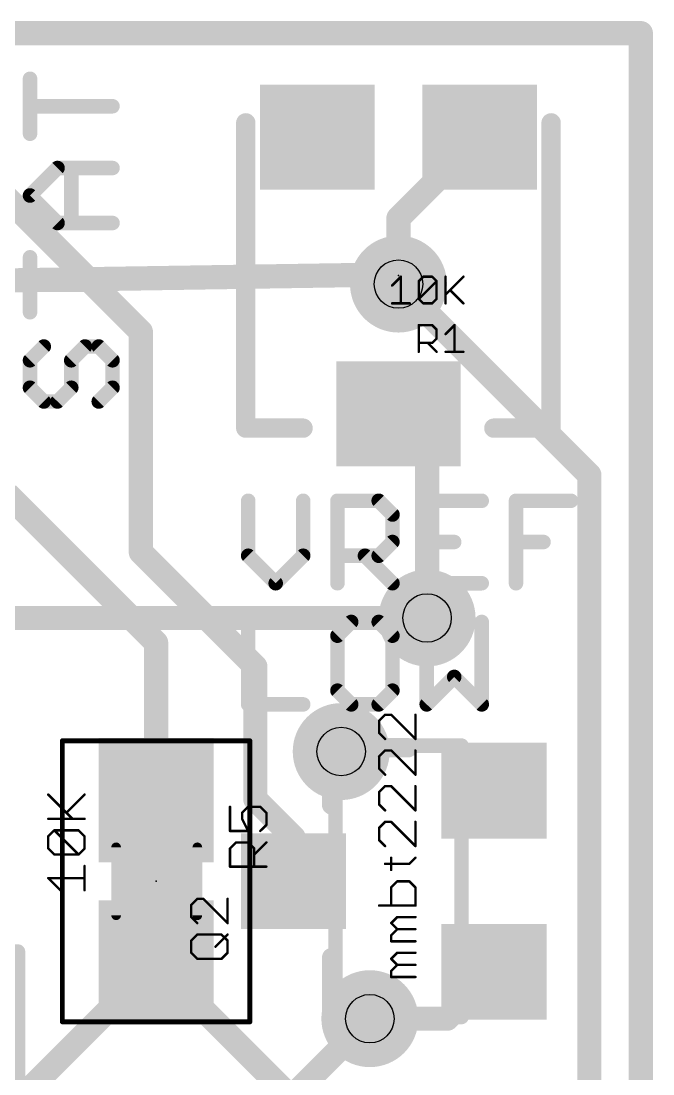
# Model space of a CAD drawing. Extents: x -0.1 to 15.4, y -0.1 to 24.3.
# Drawn here: x 8.74 to 15.37, y 13.22 to 24.26 of the extents above; entities that cross this region are included whole.
import ezdxf

# ---------------------------------------------------------------- set-up
doc = ezdxf.new("R2010")
doc.units = 0
for name, color, linetype in [('1', 12, 'CONTINUOUS'), ('16', 132, 'CONTINUOUS'), ('18', 110, 'CONTINUOUS'), ('20', 53, 'CONTINUOUS'), ('21', 41, 'CONTINUOUS'), ('23', 53, 'CONTINUOUS'), ('25', 253, 'CONTINUOUS'), ('27', 253, 'CONTINUOUS'), ('29', 253, 'CONTINUOUS'), ('31', 253, 'CONTINUOUS'), ('35', 253, 'CONTINUOUS'), ('39', 12, 'CONTINUOUS'), ('44', 253, 'CONTINUOUS'), ('51', 53, 'CONTINUOUS')]:
    doc.layers.add(name, color=color, linetype=linetype)

# ---------------------------------------------------------------- blocks, each defined once
blk = doc.blocks.new('RECT')
blk.add_solid([(-0.5, -0.5), (0.5, -0.5), (-0.5, 0.5), (0.5, 0.5)])
blk = doc.blocks.new('ROUNDV')
at = {"const_width": 0.5}
blk.add_lwpolyline([(0, -0.25, 1), (0, 0.25, 1), (0, -0.25)], format="xyb", dxfattribs=at)

msp = doc.modelspace()

# ---------------------------------------------------------------- linework, layer by layer
at = {"layer": '1', "const_width": 0.254}
for points in [[(0, 24.13), (15.24, 24.13)], [(15.24, 24.13), (15.24, 0)], [(12.7, 22.19), (13.55, 23.04)], [(10, 21), (8.25, 22.75)], [(12.7, 21.5), (12.7, 22.19)], [(10, 18.69), (10, 21)], [(13, 19.84), (12.7, 20.14)], [(13, 18), (13, 19.84)], [(8.6, 19.3), (10.16, 17.74)], [(11.2, 17.49), (10, 18.69)], [(10.16, 17.74), (10.16, 16.09)], [(11.2, 16.1), (11.2, 17.49)], [(11.6, 15.7), (11.2, 16.1)], [(11.6, 15.24), (11.6, 15.7)], [(8.5, 12.73), (10.16, 14.39)], [(10.16, 14.39), (12.7, 11.85)], [(13.21, 13.8), (13.7, 14.29)], [(12.4, 13.8), (13.21, 13.8)]]:
    msp.add_lwpolyline(points, dxfattribs=at)
at = {"layer": '1', "const_width": 0.127}
for points in [[(15.3035, 24.13, 1), (15.1765, 24.13)], [(15.24, 24.0665, 1), (15.24, 24.1935)], [(13.5949, 22.9951, 1), (13.5051, 23.0849)], [(12.7635, 22.19, 1), (12.6365, 22.19)], [(12.6551, 22.2349, 1), (12.7449, 22.1451)], [(12.6365, 21.5, 1), (12.7635, 21.5)], [(10.0635, 21, 1), (9.9365, 21)], [(9.9551, 20.9551, 1), (10.0449, 21.0449)], [(12.7449, 20.1849, 1), (12.6551, 20.0951)], [(13.0635, 19.84, 1), (12.9365, 19.84)], [(12.9551, 19.7951, 1), (13.0449, 19.8849)], [(10.0449, 18.7349, 1), (9.9551, 18.6451)], [(9.9365, 18.69, 1), (10.0635, 18.69)], [(12.9365, 18, 1), (13.0635, 18)], [(10.2235, 17.74, 1), (10.0965, 17.74)], [(10.1151, 17.6951, 1), (10.2049, 17.7849)], [(11.2635, 17.49, 1), (11.1365, 17.49)], [(11.1551, 17.4451, 1), (11.2449, 17.5349)], [(11.2449, 16.1449, 1), (11.1551, 16.0551)], [(10.0965, 16.09, 1), (10.2235, 16.09)], [(11.1365, 16.1, 1), (11.2635, 16.1)], [(11.6635, 15.7, 1), (11.5365, 15.7)], [(11.5551, 15.6551, 1), (11.6449, 15.7449)], [(11.5365, 15.24, 1), (11.6635, 15.24)], [(10.2049, 14.4349, 1), (10.1151, 14.3451)], [(10.2049, 14.3451, 1), (10.1151, 14.4349)], [(13.7449, 14.2451, 1), (13.6551, 14.3349)], [(12.4, 13.8635, 1), (12.4, 13.7365)], [(13.1651, 13.8449, 1), (13.2549, 13.7551)], [(13.21, 13.7365, 1), (13.21, 13.8635)]]:
    msp.add_lwpolyline(points, format="xyb", dxfattribs=at)
at = {"layer": '16', "const_width": 0.254}
for points in [[(0, 24.13), (15.24, 24.13)], [(15.24, 24.13), (15.24, 0)], [(12.6, 21.6), (4.405, 21.473)], [(12.7, 21.5), (12.6, 21.6)], [(14.7, 19.5), (12.7, 21.5)], [(14.7, 2), (14.7, 19.5)], [(8.381, 18), (13, 18)], [(11.3, 12.7), (12.4, 13.8)]]:
    msp.add_lwpolyline(points, dxfattribs=at)
at = {"layer": '16', "const_width": 0.127}
for points in [[(15.3035, 24.13, 1), (15.1765, 24.13)], [(15.24, 24.0665, 1), (15.24, 24.1935)], [(12.6449, 21.6449, 1), (12.5551, 21.5551)], [(12.601, 21.5365, 1), (12.599, 21.6635)], [(12.7449, 21.5449, 1), (12.6551, 21.4551)], [(12.6551, 21.4551, 1), (12.7449, 21.5449)], [(14.7635, 19.5, 1), (14.6365, 19.5)], [(14.6551, 19.4551, 1), (14.7449, 19.5449)], [(13, 17.9365, 1), (13, 18.0635)], [(12.4449, 13.7551, 1), (12.3551, 13.8449)]]:
    msp.add_lwpolyline(points, format="xyb", dxfattribs=at)
at = {"layer": '20', "const_width": 0.2032}
for points in [[(0, 24.13), (15.24, 24.13)], [(15.24, 24.13), (15.24, 0)]]:
    msp.add_lwpolyline(points, dxfattribs=at)
at = {"layer": '20', "const_width": 0.1016}
for points in [[(15.2908, 24.13, 1), (15.1892, 24.13)], [(15.24, 24.0792, 1), (15.24, 24.1808)]]:
    msp.add_lwpolyline(points, format="xyb", dxfattribs=at)
at = {"layer": '21'}
for points, const_width in [([(8.8385, 23.0758), (8.8385, 23.652)], 0.1524), ([(9.7028, 23.3639), (8.8385, 23.3639)], 0.1524), ([(11.1, 19.99), (11.1, 23.19)], 0.2032), ([(14.3, 19.99), (14.3, 23.19)], 0.2032), ([(8.8385, 22.4284), (9.1266, 22.7165)], 0.1524), ([(9.1266, 22.7165), (9.7028, 22.7165)], 0.1524), ([(9.2706, 22.1402), (9.2706, 22.7165)], 0.1524), ([(9.1266, 22.1402), (8.8385, 22.4284)], 0.1524), ([(9.7028, 22.1402), (9.1266, 22.1402)], 0.1524), ([(8.8385, 21.2047), (8.8385, 21.7809)], 0.1524), ([(9.7028, 21.4928), (8.8385, 21.4928)], 0.1524), ([(8.9825, 20.8454), (8.8385, 20.7014)], 0.1524), ([(9.2706, 20.7014), (9.4147, 20.8454)], 0.1524), ([(9.4147, 20.8454), (9.5587, 20.8454)], 0.1524), ([(9.5587, 20.8454), (9.7028, 20.7014)], 0.1524), ([(8.8385, 20.7014), (8.8385, 20.4133)], 0.1524), ([(9.2706, 20.4133), (9.2706, 20.7014)], 0.1524), ([(9.7028, 20.7014), (9.7028, 20.4133)], 0.1524), ([(8.8385, 20.4133), (8.9825, 20.2692)], 0.1524), ([(9.1266, 20.2692), (9.2706, 20.4133)], 0.1524), ([(9.7028, 20.4133), (9.5587, 20.2692)], 0.1524), ([(8.9825, 20.2692), (9.1266, 20.2692)], 0.1524), ([(11.7, 19.99), (11.1, 19.99)], 0.2032), ([(13.7, 19.99), (14.3, 19.99)], 0.2032), ([(11.1252, 19.2285), (11.1252, 18.6523)], 0.1524), ([(11.7014, 18.6523), (11.7014, 19.2285)], 0.1524), ([(12.0607, 18.3642), (12.0607, 19.2285)], 0.1524), ([(12.0607, 19.2285), (12.4929, 19.2285)], 0.1524), ([(12.4929, 19.2285), (12.6369, 19.0845)], 0.1524), ([(13.5725, 19.2285), (12.9962, 19.2285)], 0.1524), ([(12.9962, 19.2285), (12.9962, 18.3642)], 0.1524), ([(13.9318, 18.3642), (13.9318, 19.2285)], 0.1524), ([(13.9318, 19.2285), (14.508, 19.2285)], 0.1524), ([(12.6369, 19.0845), (12.6369, 18.7964)], 0.1524), ([(12.6369, 18.7964), (12.4929, 18.6523)], 0.1524), ([(12.9962, 18.7964), (13.2843, 18.7964)], 0.1524), ([(13.9318, 18.7964), (14.2199, 18.7964)], 0.1524), ([(11.1252, 18.6523), (11.4133, 18.3642)], 0.1524), ([(11.4133, 18.3642), (11.7014, 18.6523)], 0.1524), ([(12.4929, 18.6523), (12.0607, 18.6523)], 0.1524), ([(12.3488, 18.6523), (12.6369, 18.3642)], 0.1524), ([(12.9962, 18.3642), (13.5725, 18.3642)], 0.1524), ([(11.1252, 17.9585), (11.1252, 17.0942)], 0.1524), ([(12.2048, 17.9585), (12.0607, 17.8145)], 0.1524), ([(12.4929, 17.9585), (12.2048, 17.9585)], 0.1524), ([(12.6369, 17.8145), (12.4929, 17.9585)], 0.1524), ([(12.9962, 17.9585), (12.9962, 17.0942)], 0.1524), ([(13.5725, 17.0942), (13.5725, 17.9585)], 0.1524), ([(12.0607, 17.8145), (12.0607, 17.2383)], 0.1524), ([(12.6369, 17.2383), (12.6369, 17.8145)], 0.1524), ([(12.9962, 17.0942), (13.2843, 17.3823)], 0.1524), ([(13.2843, 17.3823), (13.5725, 17.0942)], 0.1524), ([(12.0607, 17.2383), (12.2048, 17.0942)], 0.1524), ([(12.4929, 17.0942), (12.6369, 17.2383)], 0.1524), ([(11.1252, 17.0942), (11.7014, 17.0942)], 0.1524), ([(12.2048, 17.0942), (12.4929, 17.0942)], 0.1524), ([(12, 16.04), (12, 16.64)], 0.2032), ([(12, 16.64), (12.8, 16.64)], 0.2032), ([(8.712, 10.897), (8.712, 14.503)], 0.1524), ([(12, 14.44), (12, 13.84)], 0.2032), ([(12, 13.84), (12.8, 13.84)], 0.2032)]:
    msp.add_lwpolyline(points, dxfattribs=dict(at, const_width=const_width))
for points, const_width in [([(8.8766, 23.652, 1), (8.8004, 23.652)], 0.0762), ([(8.8385, 23.402, 1), (8.8385, 23.3258)], 0.0762), ([(9.7028, 23.3258, 1), (9.7028, 23.402)], 0.0762), ([(11.1508, 23.19, 1), (11.0492, 23.19)], 0.1016), ([(14.3508, 23.19, 1), (14.2492, 23.19)], 0.1016), ([(8.8004, 23.0758, 1), (8.8766, 23.0758)], 0.0762), ([(9.1266, 22.7546, 1), (9.1266, 22.6784)], 0.0762), ([(9.1535, 22.6895, 1), (9.0996, 22.7434)], 0.0762), ([(9.3087, 22.7165, 1), (9.2325, 22.7165)], 0.0762), ([(9.7028, 22.6784, 1), (9.7028, 22.7546)], 0.0762), ([(8.8654, 22.4553, 1), (8.8115, 22.4014)], 0.0762), ([(8.8115, 22.4553, 1), (8.8654, 22.4014)], 0.0762), ([(9.1266, 22.1783, 1), (9.1266, 22.1021)], 0.0762), ([(9.0996, 22.1133, 1), (9.1535, 22.1672)], 0.0762), ([(9.7028, 22.1021, 1), (9.7028, 22.1783)], 0.0762), ([(9.2325, 22.1402, 1), (9.3087, 22.1402)], 0.0762), ([(8.8766, 21.7809, 1), (8.8004, 21.7809)], 0.0762), ([(8.8385, 21.5309, 1), (8.8385, 21.4547)], 0.0762), ([(9.7028, 21.4547, 1), (9.7028, 21.5309)], 0.0762), ([(8.8004, 21.2047, 1), (8.8766, 21.2047)], 0.0762), ([(9.0095, 20.8185, 1), (8.9556, 20.8724)], 0.0762), ([(9.4147, 20.8835, 1), (9.4147, 20.8073)], 0.0762), ([(9.4416, 20.8185, 1), (9.3877, 20.8724)], 0.0762), ([(9.5857, 20.8724, 1), (9.5318, 20.8185)], 0.0762), ([(9.5587, 20.8073, 1), (9.5587, 20.8835)], 0.0762), ([(8.8115, 20.7283, 1), (8.8654, 20.6744)], 0.0762), ([(8.8766, 20.7014, 1), (8.8004, 20.7014)], 0.0762), ([(9.3087, 20.7014, 1), (9.2325, 20.7014)], 0.0762), ([(9.2437, 20.7283, 1), (9.2976, 20.6744)], 0.0762), ([(9.7409, 20.7014, 1), (9.6647, 20.7014)], 0.0762), ([(9.6759, 20.6744, 1), (9.7297, 20.7283)], 0.0762), ([(8.8654, 20.4402, 1), (8.8115, 20.3863)], 0.0762), ([(8.8004, 20.4133, 1), (8.8766, 20.4133)], 0.0762), ([(9.2325, 20.4133, 1), (9.3087, 20.4133)], 0.0762), ([(9.2976, 20.3863, 1), (9.2437, 20.4402)], 0.0762), ([(9.6647, 20.4133, 1), (9.7409, 20.4133)], 0.0762), ([(9.7297, 20.3863, 1), (9.6759, 20.4402)], 0.0762), ([(8.9825, 20.3073, 1), (8.9825, 20.2311)], 0.0762), ([(8.9556, 20.2423, 1), (9.0095, 20.2961)], 0.0762), ([(9.0996, 20.2961, 1), (9.1535, 20.2423)], 0.0762), ([(9.1266, 20.2311, 1), (9.1266, 20.3073)], 0.0762), ([(9.5318, 20.2961, 1), (9.5857, 20.2423)], 0.0762), ([(11.1, 20.0408, 1), (11.1, 19.9392)], 0.1016), ([(11.7, 19.9392, 1), (11.7, 20.0408)], 0.1016), ([(13.7, 20.0408, 1), (13.7, 19.9392)], 0.1016), ([(14.3, 19.9392, 1), (14.3, 20.0408)], 0.1016), ([(11.0492, 19.99, 1), (11.1508, 19.99)], 0.1016), ([(14.2492, 19.99, 1), (14.3508, 19.99)], 0.1016), ([(11.1633, 19.2285, 1), (11.0871, 19.2285)], 0.0762), ([(11.7395, 19.2285, 1), (11.6633, 19.2285)], 0.0762), ([(12.0988, 19.2285, 1), (12.0226, 19.2285)], 0.0762), ([(12.0607, 19.2666, 1), (12.0607, 19.1904)], 0.0762), ([(12.5198, 19.2555, 1), (12.4659, 19.2016)], 0.0762), ([(12.4929, 19.1904, 1), (12.4929, 19.2666)], 0.0762), ([(12.9962, 19.2666, 1), (12.9962, 19.1904)], 0.0762), ([(13.0343, 19.2285, 1), (12.9581, 19.2285)], 0.0762), ([(13.5725, 19.1904, 1), (13.5725, 19.2666)], 0.0762), ([(13.9699, 19.2285, 1), (13.8937, 19.2285)], 0.0762), ([(13.9318, 19.2666, 1), (13.9318, 19.1904)], 0.0762), ([(14.508, 19.1904, 1), (14.508, 19.2666)], 0.0762), ([(12.675, 19.0845, 1), (12.5988, 19.0845)], 0.0762), ([(12.61, 19.0575, 1), (12.6639, 19.1114)], 0.0762), ([(12.6639, 18.7694, 1), (12.61, 18.8233)], 0.0762), ([(12.9962, 18.8345, 1), (12.9962, 18.7583)], 0.0762), ([(13.2843, 18.7583, 1), (13.2843, 18.8345)], 0.0762), ([(13.9318, 18.8345, 1), (13.9318, 18.7583)], 0.0762), ([(14.2199, 18.7583, 1), (14.2199, 18.8345)], 0.0762), ([(12.5988, 18.7964, 1), (12.675, 18.7964)], 0.0762), ([(11.1521, 18.6793, 1), (11.0983, 18.6254)], 0.0762), ([(11.0871, 18.6523, 1), (11.1633, 18.6523)], 0.0762), ([(11.6633, 18.6523, 1), (11.7395, 18.6523)], 0.0762), ([(11.7284, 18.6254, 1), (11.6745, 18.6793)], 0.0762), ([(12.0607, 18.6904, 1), (12.0607, 18.6142)], 0.0762), ([(12.3758, 18.6793, 1), (12.3219, 18.6254)], 0.0762), ([(12.4659, 18.6793, 1), (12.5198, 18.6254)], 0.0762), ([(12.4929, 18.6142, 1), (12.4929, 18.6904)], 0.0762), ([(12.9962, 18.4023, 1), (12.9962, 18.3261)], 0.0762), ([(13.5725, 18.3261, 1), (13.5725, 18.4023)], 0.0762), ([(11.3864, 18.3911, 1), (11.4403, 18.3373)], 0.0762), ([(11.3864, 18.3373, 1), (11.4403, 18.3911)], 0.0762), ([(12.0226, 18.3642, 1), (12.0988, 18.3642)], 0.0762), ([(12.61, 18.3373, 1), (12.6639, 18.3911)], 0.0762), ([(12.9581, 18.3642, 1), (13.0343, 18.3642)], 0.0762), ([(13.8937, 18.3642, 1), (13.9699, 18.3642)], 0.0762), ([(11.1633, 17.9585, 1), (11.0871, 17.9585)], 0.0762), ([(12.2048, 17.9966, 1), (12.2048, 17.9204)], 0.0762), ([(12.2317, 17.9316, 1), (12.1778, 17.9855)], 0.0762), ([(12.5198, 17.9855, 1), (12.4659, 17.9316)], 0.0762), ([(12.4929, 17.9204, 1), (12.4929, 17.9966)], 0.0762), ([(13.0343, 17.9585, 1), (12.9581, 17.9585)], 0.0762), ([(13.6106, 17.9585, 1), (13.5344, 17.9585)], 0.0762), ([(12.0988, 17.8145, 1), (12.0226, 17.8145)], 0.0762), ([(12.0338, 17.8414, 1), (12.0877, 17.7875)], 0.0762), ([(12.675, 17.8145, 1), (12.5988, 17.8145)], 0.0762), ([(12.61, 17.7875, 1), (12.6639, 17.8414)], 0.0762), ([(13.3113, 17.4093, 1), (13.2574, 17.3554)], 0.0762), ([(13.3113, 17.3554, 1), (13.2574, 17.4093)], 0.0762), ([(12.0877, 17.2652, 1), (12.0338, 17.2113)], 0.0762), ([(12.0226, 17.2383, 1), (12.0988, 17.2383)], 0.0762), ([(12.5988, 17.2383, 1), (12.675, 17.2383)], 0.0762), ([(12.6639, 17.2113, 1), (12.61, 17.2652)], 0.0762), ([(11.1252, 17.1323, 1), (11.1252, 17.0561)], 0.0762), ([(11.0871, 17.0942, 1), (11.1633, 17.0942)], 0.0762), ([(11.7014, 17.0561, 1), (11.7014, 17.1323)], 0.0762), ([(12.2048, 17.1323, 1), (12.2048, 17.0561)], 0.0762), ([(12.1778, 17.0673, 1), (12.2317, 17.1211)], 0.0762), ([(12.4659, 17.1211, 1), (12.5198, 17.0673)], 0.0762), ([(12.4929, 17.0561, 1), (12.4929, 17.1323)], 0.0762), ([(12.9581, 17.0942, 1), (13.0343, 17.0942)], 0.0762), ([(12.9693, 17.1211, 1), (13.0232, 17.0673)], 0.0762), ([(13.5344, 17.0942, 1), (13.6106, 17.0942)], 0.0762), ([(13.5455, 17.0673, 1), (13.5994, 17.1211)], 0.0762), ([(12.0508, 16.64, 1), (11.9492, 16.64)], 0.1016), ([(12, 16.6908, 1), (12, 16.5892)], 0.1016), ([(12.8, 16.5892, 1), (12.8, 16.6908)], 0.1016), ([(11.9492, 16.04, 1), (12.0508, 16.04)], 0.1016), ([(8.7501, 14.503, 1), (8.6739, 14.503)], 0.0762), ([(12.0508, 14.44, 1), (11.9492, 14.44)], 0.1016), ([(12, 13.8908, 1), (12, 13.7892)], 0.1016), ([(12.8, 13.7892, 1), (12.8, 13.8908)], 0.1016), ([(11.9492, 13.84, 1), (12.0508, 13.84)], 0.1016)]:
    msp.add_lwpolyline(points, format="xyb", dxfattribs=dict(at, const_width=const_width))
at = {"layer": '23'}
for p in [(12.7, 21.59), (10.16, 15.24), (12.7, 15.24)]:
    msp.add_point(p, dxfattribs=at)
at = {"layer": '25', "const_width": 0.0127}
for points in [[(12.9134, 21.0759, 1), (12.9134, 21.0632)], [(12.9197, 21.0695, 1), (12.907, 21.0695)], [(13.0577, 21.074, 1), (13.0487, 21.065)], [(13.0532, 21.0632, 1), (13.0532, 21.0759)], [(13.2936, 21.0695, 1), (13.2809, 21.0695)], [(13.2917, 21.065, 1), (13.2828, 21.074)], [(13.1062, 21.0229, 1), (13.0935, 21.0229)], [(13.0953, 21.0184, 1), (13.1043, 21.0274)], [(13.1896, 20.9808, 1), (13.1985, 20.9718)], [(12.9134, 20.8895, 1), (12.9134, 20.8768)], [(13.0111, 20.8876, 1), (13.0021, 20.8786)], [(13.0487, 20.8876, 1), (13.0577, 20.8786)], [(13.0532, 20.8768, 1), (13.0532, 20.8895)], [(13.0935, 20.9297, 1), (13.1062, 20.9297)], [(13.1043, 20.9252, 1), (13.0953, 20.9342)], [(12.907, 20.7899, 1), (12.9197, 20.7899)], [(13.0953, 20.7854, 1), (13.1043, 20.7944)], [(13.194, 20.7963, 1), (13.194, 20.7835)], [(13.2809, 20.7899, 1), (13.2936, 20.7899)], [(13.3805, 20.7835, 1), (13.3805, 20.7963)], [(10.9407, 16.0217, 1), (10.928, 16.0217)], [(11.125, 16.0281, 1), (11.125, 16.0154)], [(11.1295, 16.0172, 1), (11.1205, 16.0262)], [(11.2566, 16.0262, 1), (11.2477, 16.0172)], [(11.2521, 16.0154, 1), (11.2521, 16.0281)], [(11.0678, 15.9582, 1), (11.0551, 15.9582)], [(11.057, 15.9626, 1), (11.066, 15.9537)], [(11.0672, 15.8974, 1), (11.0558, 15.8918)], [(11.0551, 15.8946, 1), (11.0678, 15.8946)], [(11.3221, 15.9582, 1), (11.3094, 15.9582)], [(11.3112, 15.9537, 1), (11.3202, 15.9626)], [(11.3094, 15.831, 1), (11.3221, 15.831)], [(11.3202, 15.8266, 1), (11.3112, 15.8355)], [(10.9344, 15.7738, 1), (10.9344, 15.7611)], [(10.928, 15.7675, 1), (10.9407, 15.7675)], [(11.1194, 15.7647, 1), (11.1307, 15.7703)], [(11.125, 15.7611, 1), (11.125, 15.7738)], [(11.2477, 15.772, 1), (11.2566, 15.763)], [(10.9407, 15.5839, 1), (10.928, 15.5839)], [(10.9299, 15.5884, 1), (10.9389, 15.5795)], [(10.9979, 15.6539, 1), (10.9979, 15.6412)], [(11.0024, 15.643, 1), (10.9934, 15.652)], [(11.1295, 15.652, 1), (11.1205, 15.643)], [(11.125, 15.6412, 1), (11.125, 15.6539)], [(11.1949, 15.5839, 1), (11.1822, 15.5839)], [(11.1841, 15.5795, 1), (11.1931, 15.5884)], [(11.3202, 15.643, 1), (11.3112, 15.652)], [(11.1841, 15.5249, 1), (11.1931, 15.5159)], [(10.9344, 15.3996, 1), (10.9344, 15.3869)], [(10.928, 15.3933, 1), (10.9407, 15.3933)], [(11.1822, 15.3933, 1), (11.1949, 15.3933)], [(11.3157, 15.3869, 1), (11.3157, 15.3996)], [(10.5915, 15.062, 1), (10.5915, 15.0493)], [(10.596, 15.0511, 1), (10.587, 15.0601)], [(10.6596, 15.0601, 1), (10.6506, 15.0511)], [(10.6551, 15.0493, 1), (10.6551, 15.062)], [(10.9156, 15.0556, 1), (10.903, 15.0556)], [(10.5343, 14.9921, 1), (10.5216, 14.9921)], [(10.5235, 14.9966, 1), (10.5325, 14.9876)], [(10.5216, 14.865, 1), (10.5343, 14.865)], [(10.5325, 14.8694, 1), (10.5235, 14.8605)], [(10.587, 14.7969, 1), (10.596, 14.8059)], [(10.903, 14.8014, 1), (10.9156, 14.8014)], [(10.9048, 14.7969, 1), (10.9138, 14.8059)], [(10.5915, 14.6878, 1), (10.5915, 14.6751)], [(10.596, 14.6769, 1), (10.587, 14.6859)], [(10.8502, 14.6859, 1), (10.8413, 14.6769)], [(10.8457, 14.6751, 1), (10.8457, 14.6878)], [(10.9138, 14.6769, 1), (10.9048, 14.6859)], [(10.5343, 14.6179, 1), (10.5216, 14.6179)], [(10.5235, 14.6224, 1), (10.5325, 14.6134)], [(10.9156, 14.6179, 1), (10.903, 14.6179)], [(10.9048, 14.6134, 1), (10.9138, 14.6224)], [(10.5216, 14.4908, 1), (10.5343, 14.4908)], [(10.5325, 14.4952, 1), (10.5235, 14.4863)], [(10.7777, 14.5588, 1), (10.7867, 14.5498)], [(10.903, 14.4908, 1), (10.9156, 14.4908)], [(10.9138, 14.4863, 1), (10.9048, 14.4952)], [(10.5915, 14.4336, 1), (10.5915, 14.4209)], [(10.587, 14.4227, 1), (10.596, 14.4317)], [(10.8413, 14.4317, 1), (10.8502, 14.4227)], [(10.8457, 14.4209, 1), (10.8457, 14.4336)]]:
    msp.add_lwpolyline(points, format="xyb", dxfattribs=at)
at = {"layer": '25', "const_width": 0.0254}
for points in [[(12.9134, 20.7899), (12.9134, 21.0695)], [(12.9134, 21.0695), (13.0532, 21.0695)], [(13.0532, 21.0695), (13.0998, 21.0229)], [(13.194, 20.9763), (13.2873, 21.0695)], [(13.2873, 21.0695), (13.2873, 20.7899)], [(13.0998, 21.0229), (13.0998, 20.9297)], [(13.0532, 20.8831), (12.9134, 20.8831)], [(13.0066, 20.8831), (13.0998, 20.7899)], [(13.0998, 20.9297), (13.0532, 20.8831)], [(13.194, 20.7899), (13.3805, 20.7899)], [(10.9344, 16.0217), (10.9344, 15.7675)], [(11.0615, 15.9582), (11.125, 16.0217)], [(11.125, 16.0217), (11.2521, 16.0217)], [(11.2521, 16.0217), (11.3157, 15.9582)], [(11.0615, 15.8946), (11.0615, 15.9582)], [(11.125, 15.7675), (11.0615, 15.8946)], [(11.3157, 15.9582), (11.3157, 15.831)], [(11.3157, 15.831), (11.2521, 15.7675)], [(10.9344, 15.7675), (11.125, 15.7675)], [(10.9344, 15.5839), (10.9979, 15.6475)], [(10.9344, 15.3933), (10.9344, 15.5839)], [(10.9979, 15.6475), (11.125, 15.6475)], [(11.125, 15.6475), (11.1886, 15.5839)], [(11.1886, 15.5204), (11.3157, 15.6475)], [(11.1886, 15.5839), (11.1886, 15.3933)], [(11.3157, 15.3933), (10.9344, 15.3933)], [(10.5915, 15.0556), (10.528, 14.9921)], [(10.6551, 15.0556), (10.5915, 15.0556)], [(10.9093, 14.8014), (10.6551, 15.0556)], [(10.9093, 15.0556), (10.9093, 14.8014)], [(10.528, 14.9921), (10.528, 14.865)], [(10.528, 14.865), (10.5915, 14.8014)], [(10.528, 14.6179), (10.5915, 14.6814)], [(10.5915, 14.6814), (10.8457, 14.6814)], [(10.7822, 14.5543), (10.9093, 14.6814)], [(10.8457, 14.6814), (10.9093, 14.6179)], [(10.528, 14.4908), (10.528, 14.6179)], [(10.9093, 14.6179), (10.9093, 14.4908)], [(10.5915, 14.4272), (10.528, 14.4908)], [(10.9093, 14.4908), (10.8457, 14.4272)], [(10.8457, 14.4272), (10.5915, 14.4272)]]:
    msp.add_lwpolyline(points, dxfattribs=at)
at = {"layer": '27', "const_width": 0.0254}
for points in [[(12.6327, 21.4843), (12.7259, 21.5775)], [(12.7259, 21.5775), (12.7259, 21.2979)], [(12.9134, 21.5309), (12.96, 21.5775)], [(12.9134, 21.3445), (12.9134, 21.5309)], [(12.9134, 21.3445), (13.0998, 21.5309)], [(12.96, 21.5775), (13.0532, 21.5775)], [(13.0532, 21.5775), (13.0998, 21.5309)], [(13.0998, 21.5309), (13.0998, 21.3445)], [(13.194, 21.5775), (13.194, 21.2979)], [(13.194, 21.3911), (13.3805, 21.5775)], [(13.2406, 21.4377), (13.3805, 21.2979)], [(12.6327, 21.2979), (12.8192, 21.2979)], [(12.96, 21.2979), (12.9134, 21.3445)], [(13.0532, 21.2979), (12.96, 21.2979)], [(13.0998, 21.3445), (13.0532, 21.2979)], [(12.56, 16.9856), (12.4965, 16.9221)], [(12.6236, 16.9856), (12.56, 16.9856)], [(12.8778, 16.7314), (12.6236, 16.9856)], [(12.8778, 16.9856), (12.8778, 16.7314)], [(12.4965, 16.9221), (12.4965, 16.795)], [(12.4965, 16.795), (12.56, 16.7314)], [(12.56, 16.6114), (12.4965, 16.5479)], [(12.4965, 16.5479), (12.4965, 16.4208)], [(12.6236, 16.6114), (12.56, 16.6114)], [(12.8778, 16.3572), (12.6236, 16.6114)], [(12.8778, 16.6114), (12.8778, 16.3572)], [(12.4965, 16.4208), (12.56, 16.3572)], [(12.56, 16.2372), (12.4965, 16.1737)], [(12.6236, 16.2372), (12.56, 16.2372)], [(12.8778, 15.983), (12.6236, 16.2372)], [(12.8778, 16.2372), (12.8778, 15.983)], [(9.2836, 15.8945), (9.0294, 16.1487)], [(9.22, 15.958), (9.4107, 16.1487)], [(12.4965, 16.1737), (12.4965, 16.0465)], [(12.4965, 16.0465), (12.56, 15.983)], [(9.0294, 15.8945), (9.4107, 15.8945)], [(9.0294, 15.7109), (9.0929, 15.7745)], [(9.0929, 15.7745), (9.3471, 15.7745)], [(9.3471, 15.5203), (9.0929, 15.7745)], [(9.3471, 15.7745), (9.4107, 15.7109)], [(12.56, 15.863), (12.4965, 15.7995)], [(12.4965, 15.7995), (12.4965, 15.6723)], [(12.6236, 15.863), (12.56, 15.863)], [(12.8778, 15.6088), (12.6236, 15.863)], [(12.8778, 15.863), (12.8778, 15.6088)], [(9.0294, 15.5838), (9.0294, 15.7109)], [(9.4107, 15.7109), (9.4107, 15.5838)], [(12.4965, 15.6723), (12.56, 15.6088)], [(9.0929, 15.5203), (9.0294, 15.5838)], [(9.4107, 15.5838), (9.3471, 15.5203)], [(9.3471, 15.5203), (9.0929, 15.5203)], [(12.6236, 15.3593), (12.6236, 15.4864)], [(12.8142, 15.4229), (12.8778, 15.4864)], [(9.4107, 15.1461), (9.4107, 15.4003)], [(12.56, 15.4229), (12.8142, 15.4229)], [(9.1565, 15.1461), (9.0294, 15.2732)], [(9.0294, 15.2732), (9.4107, 15.2732)], [(12.6871, 15.2393), (12.6236, 15.1758)], [(12.8142, 15.2393), (12.6871, 15.2393)], [(12.8778, 15.1758), (12.8142, 15.2393)], [(12.6236, 15.1758), (12.6236, 14.9851)], [(12.8778, 14.9851), (12.8778, 15.1758)], [(12.4965, 14.9851), (12.8778, 14.9851)], [(12.6236, 14.8016), (12.6871, 14.8651)], [(12.6871, 14.738), (12.6236, 14.8016)], [(12.6871, 14.8651), (12.8778, 14.8651)], [(12.6236, 14.6745), (12.6871, 14.738)], [(12.6236, 14.6109), (12.6236, 14.6745)], [(12.6871, 14.738), (12.8778, 14.738)], [(12.8778, 14.6109), (12.6236, 14.6109)], [(12.6236, 14.4274), (12.6871, 14.4909)], [(12.6871, 14.4909), (12.8778, 14.4909)], [(12.6871, 14.3638), (12.6236, 14.4274)], [(12.6236, 14.3003), (12.6871, 14.3638)], [(12.6871, 14.3638), (12.8778, 14.3638)], [(12.6236, 14.2367), (12.6236, 14.3003)], [(12.8778, 14.2367), (12.6236, 14.2367)]]:
    msp.add_lwpolyline(points, dxfattribs=at)
at = {"layer": '27', "const_width": 0.0127}
for points in [[(12.7323, 21.5775, 1), (12.7196, 21.5775)], [(12.7304, 21.573, 1), (12.7215, 21.582)], [(12.9197, 21.5309, 1), (12.907, 21.5309)], [(12.9089, 21.5354, 1), (12.9179, 21.5264)], [(12.96, 21.5839, 1), (12.96, 21.5712)], [(12.9645, 21.573, 1), (12.9555, 21.582)], [(13.0577, 21.582, 1), (13.0487, 21.573)], [(13.0532, 21.5712, 1), (13.0532, 21.5839)], [(13.1062, 21.5309, 1), (13.0935, 21.5309)], [(13.1043, 21.5264, 1), (13.0953, 21.5354)], [(13.0953, 21.5264, 1), (13.1043, 21.5354)], [(13.2004, 21.5775, 1), (13.1877, 21.5775)], [(13.385, 21.573, 1), (13.376, 21.582)], [(12.6282, 21.4888, 1), (12.6372, 21.4798)], [(13.2451, 21.4422, 1), (13.2362, 21.4332)], [(12.6327, 21.3043, 1), (12.6327, 21.2916)], [(12.7196, 21.2979, 1), (12.7323, 21.2979)], [(12.8192, 21.2916, 1), (12.8192, 21.3043)], [(12.9179, 21.349, 1), (12.9089, 21.34)], [(12.9089, 21.349, 1), (12.9179, 21.34)], [(12.907, 21.3445, 1), (12.9197, 21.3445)], [(12.96, 21.3043, 1), (12.96, 21.2916)], [(12.9555, 21.2934, 1), (12.9645, 21.3024)], [(13.0487, 21.3024, 1), (13.0577, 21.2934)], [(13.0532, 21.2916, 1), (13.0532, 21.3043)], [(13.0935, 21.3445, 1), (13.1062, 21.3445)], [(13.1043, 21.34, 1), (13.0953, 21.349)], [(13.1896, 21.3956, 1), (13.1985, 21.3866)], [(13.1877, 21.2979, 1), (13.2004, 21.2979)], [(13.376, 21.2934, 1), (13.385, 21.3024)], [(12.56, 16.992, 1), (12.56, 16.9793)], [(12.5645, 16.9811, 1), (12.5555, 16.9901)], [(12.6281, 16.9901, 1), (12.6191, 16.9811)], [(12.6236, 16.9793, 1), (12.6236, 16.992)], [(12.8841, 16.9856, 1), (12.8715, 16.9856)], [(12.5028, 16.9221, 1), (12.4901, 16.9221)], [(12.492, 16.9266, 1), (12.501, 16.9176)], [(12.4901, 16.795, 1), (12.5028, 16.795)], [(12.501, 16.7995, 1), (12.492, 16.7905)], [(12.5555, 16.7269, 1), (12.5645, 16.7359)], [(12.8715, 16.7314, 1), (12.8841, 16.7314)], [(12.8733, 16.7269, 1), (12.8823, 16.7359)], [(12.5028, 16.5479, 1), (12.4901, 16.5479)], [(12.492, 16.5524, 1), (12.501, 16.5434)], [(12.56, 16.6178, 1), (12.56, 16.6051)], [(12.5645, 16.6069, 1), (12.5555, 16.6159)], [(12.6281, 16.6159, 1), (12.6191, 16.6069)], [(12.6236, 16.6051, 1), (12.6236, 16.6178)], [(12.8841, 16.6114, 1), (12.8715, 16.6114)], [(12.4901, 16.4208, 1), (12.5028, 16.4208)], [(12.501, 16.4252, 1), (12.492, 16.4163)], [(12.5555, 16.3527, 1), (12.5645, 16.3617)], [(12.8715, 16.3572, 1), (12.8841, 16.3572)], [(12.8733, 16.3527, 1), (12.8823, 16.3617)], [(12.56, 16.2436, 1), (12.56, 16.2309)], [(12.5645, 16.2327, 1), (12.5555, 16.2417)], [(12.6281, 16.2417, 1), (12.6191, 16.2327)], [(12.6236, 16.2309, 1), (12.6236, 16.2436)], [(12.8841, 16.2372, 1), (12.8715, 16.2372)], [(9.0339, 16.1532, 1), (9.0249, 16.1442)], [(9.4152, 16.1442, 1), (9.4062, 16.1532)], [(12.5028, 16.1737, 1), (12.4901, 16.1737)], [(12.492, 16.1781, 1), (12.501, 16.1692)], [(12.4901, 16.0465, 1), (12.5028, 16.0465)], [(12.501, 16.051, 1), (12.492, 16.0421)], [(9.0294, 15.9008, 1), (9.0294, 15.8881)], [(9.2155, 15.9625, 1), (9.2245, 15.9536)], [(9.2791, 15.89, 1), (9.2881, 15.899)], [(9.4107, 15.8881, 1), (9.4107, 15.9008)], [(12.5555, 15.9785, 1), (12.5645, 15.9875)], [(12.8715, 15.983, 1), (12.8841, 15.983)], [(12.8733, 15.9785, 1), (12.8823, 15.9875)], [(9.0929, 15.7809, 1), (9.0929, 15.7682)], [(9.0974, 15.779, 1), (9.0884, 15.77)], [(9.0974, 15.77, 1), (9.0884, 15.779)], [(9.3516, 15.779, 1), (9.3427, 15.77)], [(9.3471, 15.7682, 1), (9.3471, 15.7809)], [(12.5028, 15.7995, 1), (12.4901, 15.7995)], [(12.492, 15.8039, 1), (12.501, 15.795)], [(12.56, 15.8694, 1), (12.56, 15.8567)], [(12.5645, 15.8585, 1), (12.5555, 15.8675)], [(12.6281, 15.8675, 1), (12.6191, 15.8585)], [(12.6236, 15.8567, 1), (12.6236, 15.8694)], [(12.8841, 15.863, 1), (12.8715, 15.863)], [(9.0357, 15.7109, 1), (9.023, 15.7109)], [(9.0249, 15.7154, 1), (9.0339, 15.7065)], [(9.417, 15.7109, 1), (9.4044, 15.7109)], [(9.4062, 15.7065, 1), (9.4152, 15.7154)], [(12.4901, 15.6723, 1), (12.5028, 15.6723)], [(12.501, 15.6768, 1), (12.492, 15.6679)], [(9.0339, 15.5883, 1), (9.0249, 15.5793)], [(9.023, 15.5838, 1), (9.0357, 15.5838)], [(9.4044, 15.5838, 1), (9.417, 15.5838)], [(9.4152, 15.5793, 1), (9.4062, 15.5883)], [(12.5555, 15.6043, 1), (12.5645, 15.6133)], [(12.8715, 15.6088, 1), (12.8841, 15.6088)], [(12.8733, 15.6043, 1), (12.8823, 15.6133)], [(9.0929, 15.5266, 1), (9.0929, 15.5139)], [(9.0884, 15.5158, 1), (9.0974, 15.5248)], [(9.3427, 15.5248, 1), (9.3516, 15.5158)], [(9.3427, 15.5158, 1), (9.3516, 15.5248)], [(9.3471, 15.5139, 1), (9.3471, 15.5266)], [(12.6299, 15.4864, 1), (12.6172, 15.4864)], [(12.8823, 15.4819, 1), (12.8733, 15.4909)], [(9.417, 15.4003, 1), (9.4044, 15.4003)], [(12.56, 15.4292, 1), (12.56, 15.4165)], [(12.6172, 15.3593, 1), (12.6299, 15.3593)], [(12.8098, 15.4274, 1), (12.8187, 15.4184)], [(12.8142, 15.4165, 1), (12.8142, 15.4292)], [(9.0339, 15.2777, 1), (9.0249, 15.2687)], [(9.0294, 15.2795, 1), (9.0294, 15.2668)], [(9.4107, 15.2668, 1), (9.4107, 15.2795)], [(12.6871, 15.2457, 1), (12.6871, 15.233)], [(12.6916, 15.2348, 1), (12.6826, 15.2438)], [(12.8187, 15.2438, 1), (12.8098, 15.2348)], [(12.8142, 15.233, 1), (12.8142, 15.2457)], [(9.152, 15.1416, 1), (9.161, 15.1506)], [(9.4044, 15.1461, 1), (9.417, 15.1461)], [(12.6299, 15.1758, 1), (12.6172, 15.1758)], [(12.6191, 15.1803, 1), (12.6281, 15.1713)], [(12.8841, 15.1758, 1), (12.8715, 15.1758)], [(12.8733, 15.1713, 1), (12.8823, 15.1803)], [(12.4965, 14.9915, 1), (12.4965, 14.9788)], [(12.6172, 14.9851, 1), (12.6299, 14.9851)], [(12.8715, 14.9851, 1), (12.8841, 14.9851)], [(12.8778, 14.9788, 1), (12.8778, 14.9915)], [(12.6281, 14.8061, 1), (12.6191, 14.7971)], [(12.6191, 14.8061, 1), (12.6281, 14.7971)], [(12.6871, 14.8715, 1), (12.6871, 14.8588)], [(12.6916, 14.8606, 1), (12.6826, 14.8696)], [(12.8778, 14.8588, 1), (12.8778, 14.8715)], [(12.6299, 14.6745, 1), (12.6172, 14.6745)], [(12.6191, 14.6789, 1), (12.6281, 14.67)], [(12.6871, 14.7444, 1), (12.6871, 14.7317)], [(12.6916, 14.7335, 1), (12.6826, 14.7425)], [(12.6826, 14.7335, 1), (12.6916, 14.7425)], [(12.8778, 14.7317, 1), (12.8778, 14.7444)], [(12.6236, 14.6173, 1), (12.6236, 14.6046)], [(12.6172, 14.6109, 1), (12.6299, 14.6109)], [(12.8778, 14.6046, 1), (12.8778, 14.6173)], [(12.6871, 14.4973, 1), (12.6871, 14.4846)], [(12.6916, 14.4864, 1), (12.6826, 14.4954)], [(12.8778, 14.4846, 1), (12.8778, 14.4973)], [(12.6281, 14.4319, 1), (12.6191, 14.4229)], [(12.6191, 14.4319, 1), (12.6281, 14.4229)], [(12.6871, 14.3702, 1), (12.6871, 14.3575)], [(12.6916, 14.3593, 1), (12.6826, 14.3683)], [(12.6826, 14.3593, 1), (12.6916, 14.3683)], [(12.8778, 14.3575, 1), (12.8778, 14.3702)], [(12.6299, 14.3003, 1), (12.6172, 14.3003)], [(12.6191, 14.3047, 1), (12.6281, 14.2958)], [(12.6236, 14.2431, 1), (12.6236, 14.2304)], [(12.6172, 14.2367, 1), (12.6299, 14.2367)], [(12.8778, 14.2304, 1), (12.8778, 14.2431)]]:
    msp.add_lwpolyline(points, format="xyb", dxfattribs=at)
at = {"layer": '39', "const_width": 0.0508}
for points in [[(9.177, 13.767), (9.177, 16.713)], [(9.177, 16.713), (11.143, 16.713)], [(11.143, 16.713), (11.143, 13.767)], [(11.143, 13.767), (9.177, 13.767)]]:
    msp.add_lwpolyline(points, dxfattribs=at)
at = {"layer": '39', "const_width": 0.0254}
for points in [[(9.1897, 16.713, 1), (9.1643, 16.713)], [(9.177, 16.7257, 1), (9.177, 16.7003)], [(11.1557, 16.713, 1), (11.1303, 16.713)], [(11.143, 16.7003, 1), (11.143, 16.7257)], [(9.177, 13.7797, 1), (9.177, 13.7543)], [(9.1643, 13.767, 1), (9.1897, 13.767)], [(11.1303, 13.767, 1), (11.1557, 13.767)], [(11.143, 13.7543, 1), (11.143, 13.7797)]]:
    msp.add_lwpolyline(points, format="xyb", dxfattribs=at)
at = {"layer": '44'}
for centre in [(12.7, 21.5), (13, 18), (12.1, 16.6), (12.4, 13.8)]:
    msp.add_circle(centre, 0.254, dxfattribs=at)
at = {"layer": '51'}
for points, const_width in [([(12.0396, 16.6624), (13.3604, 16.6624)], 0.1524), ([(12.0396, 13.8176), (12.0396, 16.6624)], 0.1524), ([(13.3604, 16.6624), (13.3604, 13.8176)], 0.1524), ([(9.741, 15.596), (9.741, 14.884)], 0.1016), ([(10.592, 15.596), (10.592, 14.884)], 0.1016), ([(8.712, 14.503), (3.988, 14.503)], 0.1524), ([(13.3604, 13.8176), (12.0396, 13.8176)], 0.1524)]:
    msp.add_lwpolyline(points, dxfattribs=dict(at, const_width=const_width))
for points, const_width in [([(12.0396, 16.7005, 1), (12.0396, 16.6243)], 0.0762), ([(12.0777, 16.6624, 1), (12.0015, 16.6624)], 0.0762), ([(13.3985, 16.6624, 1), (13.3223, 16.6624)], 0.0762), ([(13.3604, 16.6243, 1), (13.3604, 16.7005)], 0.0762), ([(9.7664, 15.596, 1), (9.7156, 15.596)], 0.0508), ([(10.6174, 15.596, 1), (10.5666, 15.596)], 0.0508), ([(9.7156, 14.884, 1), (9.7664, 14.884)], 0.0508), ([(10.5666, 14.884, 1), (10.6174, 14.884)], 0.0508), ([(8.712, 14.4649, 1), (8.712, 14.5411)], 0.0762), ([(12.0396, 13.8557, 1), (12.0396, 13.7795)], 0.0762), ([(12.0015, 13.8176, 1), (12.0777, 13.8176)], 0.0762), ([(13.3223, 13.8176, 1), (13.3985, 13.8176)], 0.0762), ([(13.3604, 13.7795, 1), (13.3604, 13.8557)], 0.0762)]:
    msp.add_lwpolyline(points, format="xyb", dxfattribs=dict(at, const_width=const_width))

# ---------------------------------------------------------------- block references
at = {"layer": '1', "yscale": 0.9, "rotation": 180}
for p in [(11.85, 23.04), (13.55, 23.04)]:
    msp.add_blockref('RECT', p, dxfattribs=at)
at = {"layer": '1', "yscale": 0.9}
for p, xscale, rotation in [((12.7, 20.14), 1.1, 180), ((13.7, 16.19), 0.8, 90), ((11.6, 15.24), 0.8, 90), ((13.7, 14.29), 0.8, 90)]:
    msp.add_blockref('RECT', p, dxfattribs=dict(at, xscale=xscale, rotation=rotation))
at = {"layer": '1', "xscale": 1.1, "rotation": 270}
for p in [(10.16, 16.09), (10.16, 14.39)]:
    msp.add_blockref('RECT', p, dxfattribs=at)
at = {"layer": '18', "xscale": 1.016, "yscale": 1.016}
for p in [(12.7, 21.5), (12.7, 21.5), (13, 18), (13, 18), (12.1, 16.6), (12.1, 16.6), (12.4, 13.8), (12.4, 13.8)]:
    msp.add_blockref('ROUNDV', p, dxfattribs=at)
at = {"layer": '21', "xscale": 0.4572, "yscale": 0.762, "rotation": 270}
msp.add_blockref('RECT', (10.16, 15.24), dxfattribs=at)
at = {"layer": '29'}
for p, xscale, yscale, rotation in [((11.85, 23.04), 1.2032, 1.1032, 180), ((13.55, 23.04), 1.2032, 1.1032, 180), ((12.7, 20.14), 1.3032, 1.1032, 180), ((10.16, 16.09), 1.3032, 1.2032, 270), ((13.7, 16.19), 1.0032, 1.1032, 90), ((11.6, 15.24), 1.0032, 1.1032, 90), ((10.16, 14.39), 1.3032, 1.2032, 270), ((13.7, 14.29), 1.0032, 1.1032, 90)]:
    msp.add_blockref('RECT', p, dxfattribs=dict(at, xscale=xscale, yscale=yscale, rotation=rotation))
at = {"layer": '31', "yscale": 0.9, "rotation": 180}
for p in [(11.85, 23.04), (13.55, 23.04)]:
    msp.add_blockref('RECT', p, dxfattribs=at)
at = {"layer": '31', "yscale": 0.9}
for p, xscale, rotation in [((12.7, 20.14), 1.1, 180), ((13.7, 16.19), 0.8, 90), ((11.6, 15.24), 0.8, 90), ((13.7, 14.29), 0.8, 90)]:
    msp.add_blockref('RECT', p, dxfattribs=dict(at, xscale=xscale, rotation=rotation))
at = {"layer": '31', "xscale": 1.1, "rotation": 270}
for p in [(10.16, 16.09), (10.16, 14.39)]:
    msp.add_blockref('RECT', p, dxfattribs=at)
at = {"layer": '35', "xscale": 0.3998, "yscale": 0.6, "rotation": 270}
msp.add_blockref('RECT', (10.16, 15.24), dxfattribs=at)
at = {"layer": '51', "xscale": 0.5001, "yscale": 0.95, "rotation": 270}
for p in [(10.1651, 15.8282), (10.1651, 14.6598)]:
    msp.add_blockref('RECT', p, dxfattribs=at)

doc.saveas('drawing.dxf')
